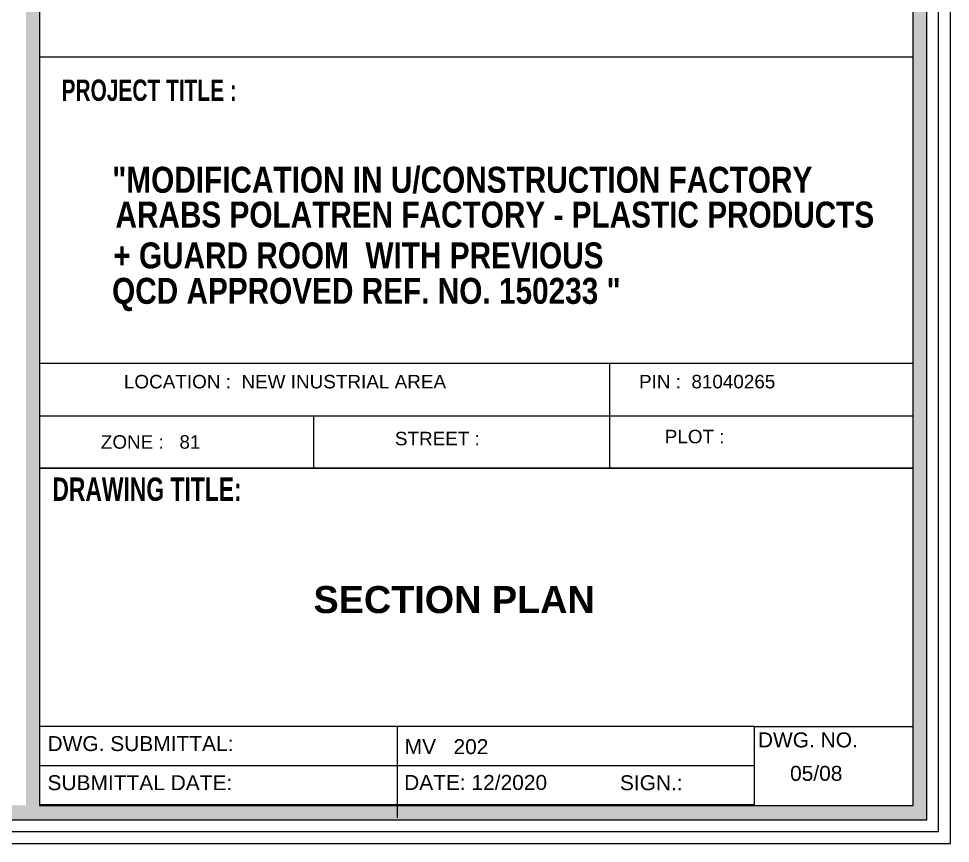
# Model space of a CAD drawing. Header units: inches. Extents: x -68096 to 69834, y -16833 to 17650.
# Drawn here: x 921.94 to 964.39, y -219.77 to -182.19 of the extents above; entities that cross this region are included whole.
import ezdxf
from ezdxf.enums import TextEntityAlignment as Align

# ---------------------------------------------------------------- set-up
doc = ezdxf.new("R2010")
doc.units = ezdxf.units.IN
doc.header["$MEASUREMENT"] = 0
for name, color, linetype in [('FS- QCDD BLOCK', 7, 'Continuous'), ('QCD TITLE A', 7, 'Continuous'), ('TEXT', 23, 'Continuous'), ('WIN', 1, 'Continuous')]:
    doc.layers.add(name, color=color, linetype=linetype)
doc.styles.add('ARAIL BOLD', font='ARIALNB.TTF')
doc.styles.add('ARIAL_5', font='arialbd.ttf', dxfattribs={"height": 5})
doc.styles.add('SANSSERIFBOLD', font='sasb____.pfb', dxfattribs={"width": 0.7})
doc.styles.add('Title Sheet_A1$0$DCAQ New Title Block for CD-A1_Dar Al Salam$0$ARIAL_2.5', font='arial.ttf', dxfattribs={"height": 2.5})
doc.styles.add('TITLE2', font='arial.ttf')

msp = doc.modelspace()

# ---------------------------------------------------------------- hatches: boundary and pattern name
at = {"layer": 'WIN', "linetype": 'Continuous', "lineweight": 0, "true_color": 0x636466}
h = msp.add_hatch(color=251, dxfattribs=at)
h.paths.add_polyline_path([(753.52048, -70.50007), (753.52048, -218.69748), (963.30992, -218.69748), (963.30992, -70.50007)])
h.paths.add_polyline_path([(922.89008, -71.12555), (922.89008, -218.04241), (962.68444, -218.04241), (962.68444, -71.12555)], flags=16)
h.paths.add_polyline_path([(922.26459, -218.04241), (754.14633, -218.04241), (754.14633, -71.12555), (922.26459, -71.12555)], flags=16)
h = msp.add_hatch(color=251, dxfattribs=at)
h.paths.add_polyline_path([(753.52048, -70.50007), (753.52048, -218.69748), (963.30992, -218.69748), (963.30992, -70.50007)])
h.paths.add_polyline_path([(922.89008, -71.12555), (922.89008, -218.04241), (962.68444, -218.04241), (962.68444, -71.12555)], flags=16)
h.paths.add_polyline_path([(922.26459, -218.04241), (754.14633, -218.04241), (754.14633, -71.12555), (922.26459, -71.12555)], flags=16)

# ---------------------------------------------------------------- linework, layer by layer
at = {"layer": 'WIN', "color": 7, "linetype": 'Continuous', "lineweight": 0}
for p, q in [((922.89008, -197.89335), (962.68444, -197.89335)), ((922.89008, -197.89335), (962.68444, -197.89335)), ((948.85832, -197.89335), (948.85832, -202.66867)), ((922.89008, -200.28101), (962.68444, -200.28101)), ((922.89008, -200.28101), (962.68444, -200.28101)), ((935.36962, -200.28101), (935.36962, -202.66867)), ((922.89008, -202.66867), (962.68444, -202.66867)), ((922.89008, -202.66867), (962.68444, -202.66867)), ((922.89008, -202.66867), (962.68444, -202.66867)), ((939.1781, -214.43998), (939.1781, -218.60974)), ((922.89008, -216.22208), (941.69366, -216.22208)), ((922.89008, -216.22208), (955.46613, -216.22208)), ((922.89008, -218.00418), (955.46613, -218.00418)), ((922.89008, -218.00418), (955.46613, -218.00418))]:
    msp.add_line(p, q, dxfattribs=at)
for points in [[(752.44464, -219.77332), (964.38576, -219.77332), (964.38576, -69.42422), (752.44464, -69.42422)], [(752.44464, -219.77332), (964.38576, -219.77332), (964.38576, -69.42422), (752.44464, -69.42422)], [(752.98256, -219.2354), (963.84784, -219.2354), (963.84784, -69.96215), (752.98256, -69.96215)], [(752.98256, -219.2354), (963.84784, -219.2354), (963.84784, -69.96215), (752.98256, -69.96215)], [(753.52048, -218.69748), (963.30992, -218.69748), (963.30992, -70.50007), (753.52048, -70.50007)], [(753.52048, -218.69748), (963.30992, -218.69748), (963.30992, -70.50007), (753.52048, -70.50007)], [(962.68444, -71.12555), (922.89008, -71.12555), (922.89008, -218.04241), (962.68444, -218.04241)], [(962.68444, -71.12555), (922.89008, -71.12555), (922.89008, -218.04241), (962.68444, -218.04241)]]:
    msp.add_lwpolyline(points, close=True, dxfattribs=at)
for points in [[(962.68444, -183.9409), (922.89008, -183.9409)], [(962.68444, -202.66867), (922.89008, -202.66867)], [(955.46613, -214.43998), (922.89008, -214.43998)], [(955.46613, -218.0154), (955.46613, -214.43998), (962.68444, -214.43998)]]:
    msp.add_lwpolyline(points, dxfattribs=at)

# ---------------------------------------------------------------- texts
at = {"layer": 'FS- QCDD BLOCK', "color": 0, "lineweight": 0, "ltscale": 0.02, "char_height": 0.6149768, "width": 13.9595067, "attachment_point": 1, "style": 'Title Sheet_A1$0$DCAQ New Title Block for CD-A1_Dar Al Salam$0$ARIAL_2.5'}
for s, insert in [('{\\C256;PIN :  81040265}', (950.20185, -198.42122)), ('{\\C256;ZONE :   81 }', (925.68291, -201.17051))]:
    msp.add_mtext(s, dxfattribs=dict(at, insert=insert))
at = {"layer": 'QCD TITLE A', "lineweight": 0}
for s, height, style, p in [('LOCATION :  NEW INUSTRIAL AREA', 0.6160953, 'Title Sheet_A1$0$DCAQ New Title Block for CD-A1_Dar Al Salam$0$ARIAL_2.5', (926.7317, -199.03827)), ('STREET :  ', 0.616095, 'Title Sheet_A1$0$DCAQ New Title Block for CD-A1_Dar Al Salam$0$ARIAL_2.5', (939.07798, -201.63254)), ('PLOT :    ', 0.616095, 'Title Sheet_A1$0$DCAQ New Title Block for CD-A1_Dar Al Salam$0$ARIAL_2.5', (951.37215, -201.54055)), ('SECTION PLAN ', 1.2321907, 'ARIAL_5', (935.37045, -209.27899))]:
    msp.add_text(s, height=height, dxfattribs=dict(at, style=style)).set_placement(p)
at = {"layer": 'TEXT', "color": 0, "lineweight": 0, "style": 'ARAIL BOLD'}
for s, p in [('"MODIFICATION IN U/CONSTRUCTION FACTORY', (942.14905, -189.51635)), ('ARABS POLATREN FACTORY - PLASTIC PRODUCTS ', (943.81998, -191.11502)), ('+ GUARD ROOM  WITH PREVIOUS ', (937.60454, -192.97689)), ('QCD APPROVED REF. NO. 150233 "', (937.77899, -194.75241))]:
    msp.add_text(s, height=1.1836787, rotation=0.000267, dxfattribs=at).set_placement(p, align=Align.MIDDLE)
at = {"layer": 'WIN', "color": 7, "linetype": 'Continuous', "lineweight": 0, "style": 'SANSSERIFBOLD', "width": 0.7}
for s, height, p in [('PROJECT TITLE :', 0.9734875, (923.8909, -185.93524)), ('DRAWING TITLE:', 1.0652377, (923.47453, -204.16396))]:
    msp.add_text(s, height=height, dxfattribs=at).set_placement(p)
at = {"layer": 'WIN', "color": 7, "linetype": 'Continuous', "lineweight": 0, "style": 'TITLE2'}
for s, height, p in [('DWG. NO.', 0.682099, (955.61718, -215.39761)), ('DWG. SUBMITTAL:', 0.6820993, (923.2524, -215.56626)), ('MV   202', 0.682099, (939.52583, -215.7063)), ('05/08', 0.682099, (957.08287, -216.92289)), ('SUBMITTAL DATE:', 0.6820993, (923.2524, -217.34836)), ('DATE: 12/2020', 0.6820993, (939.49907, -217.33787)), ('SIGN.:', 0.682099, (949.33217, -217.35173))]:
    msp.add_text(s, height=height, dxfattribs=at).set_placement(p)

doc.saveas('drawing.dxf')
